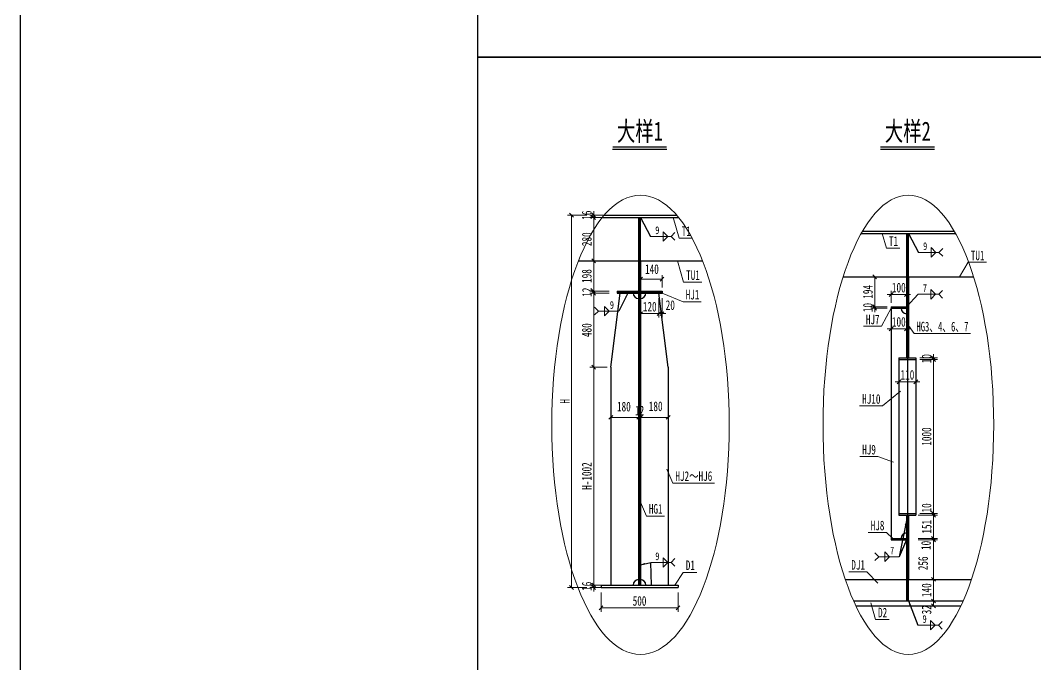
# Model space of a CAD drawing. Header units: millimetres. Extents: x 44597 to 300567, y -113054 to 73044.
# Drawn here: x 44597 to 51188, y -80454 to -76273 of the extents above; entities that cross this region are included whole.
import ezdxf
from ezdxf.enums import TextEntityAlignment as Align

# ---------------------------------------------------------------- set-up
doc = ezdxf.new("R2010")
doc.units = ezdxf.units.MM
doc.linetypes.add('DASHED', pattern=[0.75, 0.5, -0.25])
doc.layers.get('Defpoints').update_dxf_attribs({"color": 8})
for name, color, linetype, lineweight in [('Dim', 4, 'Continuous', 15), ('文字', 7, 'Continuous', 15), ('标注线及字体', 2, 'Continuous', 15), ('细实线', 4, 'Continuous', 15), ('虚线', 7, 'DASHED', 13), ('钢板粗线', 1, 'Continuous', 25)]:
    doc.layers.add(name, color=color, linetype=linetype, lineweight=lineweight)
doc.layers.add('Text', color=4, linetype='Continuous')
doc.styles.add('111', font='', dxfattribs={"width": 0.7})
doc.styles.add('BM_Dim', font='', dxfattribs={"width": 0.85})
doc.styles.add('SMEDI', font='', dxfattribs={"width": 0.75})
doc.styles.get("Standard").update_dxf_attribs({"font": ''})
doc.styles.get('111').set_extended_font_data('仿宋_GB2312')
doc.styles.get('BM_Dim').set_extended_font_data('仿宋_GB2312')
doc.styles.get('SMEDI').set_extended_font_data('仿宋_GB2312')
doc.styles.get('Standard').set_extended_font_data('仿宋_GB2312')
doc.dimstyles.new('200', dxfattribs={"dimscale": 0, "dimtxt": 2.5, "dimasz": 1, "dimexe": 1, "dimexo": 1, "dimgap": 0.6, "dimtad": 1, "dimdec": 0, "dimdsep": 46, "dimtxsty": '111', "dimblk": 'OBLIQUE', "dimcen": 0, "dimclrd": 4, "dimclre": 4, "dimclrt": 4, "dimadec": 1, "dimazin": 2, "dimtfac": 1, "dimtdec": 0, "dimtix": 1, "dimtmove": 2, "dimatfit": 3, "dimfxl": 4, "dimfxlon": 1, "dimtolj": 1, "dimlwd": -1, "dimlwe": -1, "dimarcsym": 0})
doc.dimstyles.new('MSteel_1.0_1.0', dxfattribs={"dimtxt": 3, "dimasz": 1.2, "dimexe": 1, "dimexo": 1, "dimgap": 1, "dimtad": 3, "dimtoh": 1, "dimdec": 0, "dimzin": 0, "dimdsep": 46, "dimtxsty": 'Standard', "dimblk": 'ARCHTICK', "dimcen": 0.09, "dimclrd": 3, "dimclre": 3, "dimadec": 0, "dimazin": 0, "dimtfac": 1, "dimtdec": 4, "dimtofl": 0, "dimtmove": 0, "dimatfit": 3, "dimfxl": 1, "dimtolj": 1, "dimtzin": 0, "dimarcsym": 0})

# ---------------------------------------------------------------- blocks, each defined once
blk = doc.blocks.new('_Oblique')
at = {"color": 0, "linetype": 'ByBlock', "lineweight": -2}
blk.add_line((-0.5, -0.5), (0.5, 0.5), dxfattribs=at)
blk = doc.blocks.new('*D679')
at = {"layer": 'Defpoints', "color": 0, "transparency": 16777216}
for p in [(48430.5, -78801.3), (48610.5, -78801.3), (48610.5, -78849.1)]:
    blk.add_point(p, dxfattribs=at)
at = {"layer": '细实线', "color": 4, "transparency": 16777216}
for p, q in [((48430.5, -78826.3), (48430.5, -78874.1)), ((48610.5, -78826.3), (48610.5, -78874.1)), ((48430.5, -78849.1), (48610.5, -78849.1))]:
    blk.add_line(p, q, dxfattribs=at)
at = {"layer": '细实线', "color": 4, "transparency": 16777216, "xscale": 25, "yscale": 25, "zscale": 25, "rotation": 180}
blk.add_blockref('_Oblique', (48430.5, -78849.1), dxfattribs=at)
at = {"layer": '细实线', "color": 4, "transparency": 16777216, "xscale": 25, "yscale": 25, "zscale": 25}
blk.add_blockref('_Oblique', (48610.5, -78849.1), dxfattribs=at)
at = {"layer": '细实线', "color": 4, "transparency": 16777216, "insert": (48514.8, -78779.7), "char_height": 62.5, "attachment_point": 5, "style": '111'}
blk.add_mtext('\\A1;180', dxfattribs=at)
blk = doc.blocks.new('*D680')
at = {"layer": 'Defpoints', "color": 0, "transparency": 16777216}
for p in [(48622.5, -78801.3), (48802.5, -78801.3), (48802.5, -78849.1)]:
    blk.add_point(p, dxfattribs=at)
at = {"layer": '细实线', "color": 4, "transparency": 16777216}
for p, q in [((48622.5, -78826.3), (48622.5, -78874.1)), ((48802.5, -78826.3), (48802.5, -78874.1)), ((48622.5, -78849.1), (48802.5, -78849.1))]:
    blk.add_line(p, q, dxfattribs=at)
at = {"layer": '细实线', "color": 4, "transparency": 16777216, "xscale": 25, "yscale": 25, "zscale": 25, "rotation": 180}
blk.add_blockref('_Oblique', (48622.5, -78849.1), dxfattribs=at)
at = {"layer": '细实线', "color": 4, "transparency": 16777216, "xscale": 25, "yscale": 25, "zscale": 25}
blk.add_blockref('_Oblique', (48802.5, -78849.1), dxfattribs=at)
at = {"layer": '细实线', "color": 4, "transparency": 16777216, "insert": (48721.2, -78777.7), "char_height": 62.5, "attachment_point": 5, "style": '111'}
blk.add_mtext('\\A1;180', dxfattribs=at)
blk = doc.blocks.new('*D681')
at = {"layer": 'Defpoints', "color": 0, "transparency": 16777216}
for p in [(48610.5, -78801.3), (48622.5, -78801.3), (48622.5, -78849.1)]:
    blk.add_point(p, dxfattribs=at)
at = {"layer": '细实线', "color": 4, "transparency": 16777216}
for p, q in [((48610.5, -78826.3), (48610.5, -78874.1)), ((48622.5, -78826.3), (48622.5, -78874.1)), ((48610.5, -78849.1), (48585.5, -78849.1)), ((48610.5, -78849.1), (48622.5, -78849.1)), ((48622.5, -78849.1), (48647.5, -78849.1))]:
    blk.add_line(p, q, dxfattribs=at)
at = {"layer": '细实线', "color": 4, "transparency": 16777216, "xscale": 25, "yscale": 25, "zscale": 25}
blk.add_blockref('_Oblique', (48610.5, -78849.1), dxfattribs=at)
at = {"layer": '细实线', "color": 4, "transparency": 16777216, "xscale": 25, "yscale": 25, "zscale": 25, "rotation": 180}
blk.add_blockref('_Oblique', (48622.5, -78849.1), dxfattribs=at)
at = {"layer": '细实线', "color": 4, "transparency": 16777216, "insert": (48616.5, -78805), "char_height": 62.5, "attachment_point": 5, "style": '111'}
blk.add_mtext('\\A1;12', dxfattribs=at)
blk = doc.blocks.new('*D682')
at = {"layer": 'Defpoints', "color": 0, "transparency": 16777216}
for p in [(48622.5, -77952.3), (48622.5, -78031.2), (48762.5, -78031.2)]:
    blk.add_point(p, dxfattribs=at)
at = {"layer": '细实线', "color": 4, "transparency": 16777216}
for p, q in [((48622.5, -78006.2), (48622.5, -77927.3)), ((48762.5, -77952.3), (48622.5, -77952.3)), ((48762.5, -78006.2), (48762.5, -77927.3))]:
    blk.add_line(p, q, dxfattribs=at)
at = {"layer": '细实线', "color": 4, "transparency": 16777216, "xscale": 25, "yscale": 25, "zscale": 25, "rotation": 180}
blk.add_blockref('_Oblique', (48622.5, -77952.3), dxfattribs=at)
at = {"layer": '细实线', "color": 4, "transparency": 16777216, "xscale": 25, "yscale": 25, "zscale": 25}
blk.add_blockref('_Oblique', (48762.5, -77952.3), dxfattribs=at)
at = {"layer": '细实线', "color": 4, "transparency": 16777216, "insert": (48696.8, -77887.7), "char_height": 62.5, "attachment_point": 5, "style": '111'}
blk.add_mtext('\\A1;140', dxfattribs=at)
blk = doc.blocks.new('*D683')
at = {"layer": 'Defpoints', "color": 0, "transparency": 16777216}
for p in [(48622.5, -78043.2), (48742.5, -78043.2), (48622.5, -78176.2)]:
    blk.add_point(p, dxfattribs=at)
at = {"layer": '细实线', "color": 4, "transparency": 16777216}
for p, q in [((48622.5, -78076.2), (48622.5, -78201.2)), ((48742.5, -78076.2), (48742.5, -78201.2)), ((48742.5, -78176.2), (48622.5, -78176.2))]:
    blk.add_line(p, q, dxfattribs=at)
at = {"layer": '细实线', "color": 4, "transparency": 16777216, "xscale": 25, "yscale": 25, "zscale": 25, "rotation": 180}
blk.add_blockref('_Oblique', (48622.5, -78176.2), dxfattribs=at)
at = {"layer": '细实线', "color": 4, "transparency": 16777216, "xscale": 25, "yscale": 25, "zscale": 25}
blk.add_blockref('_Oblique', (48742.5, -78176.2), dxfattribs=at)
at = {"layer": '细实线', "color": 4, "transparency": 16777216, "insert": (48682.5, -78131.5), "char_height": 62.5, "attachment_point": 5, "style": '111'}
blk.add_mtext('\\A1;120', dxfattribs=at)
blk = doc.blocks.new('*D684')
at = {"layer": 'Defpoints', "color": 0, "transparency": 16777216}
for p in [(48742.5, -78043.2), (48762.5, -78043.2), (48742.5, -78176.2)]:
    blk.add_point(p, dxfattribs=at)
at = {"layer": '细实线', "color": 4, "transparency": 16777216}
for p, q in [((48742.5, -78076.2), (48742.5, -78201.2)), ((48762.5, -78076.2), (48762.5, -78201.2)), ((48742.5, -78176.2), (48717.5, -78176.2)), ((48762.5, -78176.2), (48742.5, -78176.2)), ((48762.5, -78176.2), (48787.5, -78176.2))]:
    blk.add_line(p, q, dxfattribs=at)
at = {"layer": '细实线', "color": 4, "transparency": 16777216, "xscale": 25, "yscale": 25, "zscale": 25}
blk.add_blockref('_Oblique', (48742.5, -78176.2), dxfattribs=at)
at = {"layer": '细实线', "color": 4, "transparency": 16777216, "xscale": 25, "yscale": 25, "zscale": 25, "rotation": 180}
blk.add_blockref('_Oblique', (48762.5, -78176.2), dxfattribs=at)
at = {"layer": '细实线', "color": 4, "transparency": 16777216, "insert": (48816, -78121.3), "char_height": 62.5, "attachment_point": 5, "style": '111'}
blk.add_mtext('\\A1;20', dxfattribs=at)
blk = doc.blocks.new('*D685')
at = {"layer": 'Defpoints', "color": 0, "transparency": 16777216}
for p in [(48470.5, -78043.2), (48318.7, -78523.2), (48430.5, -78523.2)]:
    blk.add_point(p, dxfattribs=at)
at = {"layer": '细实线', "color": 4, "transparency": 16777216}
for p, q in [((48418.7, -78043.2), (48293.7, -78043.2)), ((48318.7, -78043.2), (48318.7, -78523.2)), ((48405.5, -78523.2), (48293.7, -78523.2))]:
    blk.add_line(p, q, dxfattribs=at)
at = {"layer": '细实线', "color": 4, "transparency": 16777216, "xscale": 25, "yscale": 25, "zscale": 25}
for p, rotation in [((48318.7, -78043.2), 90), ((48318.7, -78523.2), 270)]:
    blk.add_blockref('_Oblique', p, dxfattribs=dict(at, rotation=rotation))
at = {"layer": '细实线', "color": 4, "transparency": 16777216, "insert": (48274, -78283.2), "char_height": 62.5, "attachment_point": 5, "rotation": 90, "style": '111'}
blk.add_mtext('\\A1;480', dxfattribs=at)
blk = doc.blocks.new('*D686')
at = {"layer": 'Defpoints', "color": 0, "transparency": 16777216}
for p in [(48430.5, -78523.2), (48318.7, -79937.2), (48430.5, -79937.2)]:
    blk.add_point(p, dxfattribs=at)
at = {"layer": '细实线', "color": 4, "transparency": 16777216}
for p, q in [((48405.5, -78523.2), (48293.7, -78523.2)), ((48318.7, -78523.2), (48318.7, -79937.2)), ((48405.5, -79937.2), (48293.7, -79937.2))]:
    blk.add_line(p, q, dxfattribs=at)
at = {"layer": '细实线', "color": 4, "transparency": 16777216, "xscale": 25, "yscale": 25, "zscale": 25}
for p, rotation in [((48318.7, -78523.2), 90), ((48318.7, -79937.2), 270)]:
    blk.add_blockref('_Oblique', p, dxfattribs=dict(at, rotation=rotation))
at = {"layer": '细实线', "color": 4, "transparency": 16777216, "insert": (48274, -79230.2), "char_height": 62.5, "attachment_point": 5, "rotation": 90, "style": '111'}
blk.add_mtext('\\A1;H-1002', dxfattribs=at)
blk = doc.blocks.new('*D687')
at = {"layer": 'Defpoints', "color": 0, "transparency": 16777216}
for p in [(48397.7, -79937.2), (48318.7, -79953.2), (48397.7, -79953.2)]:
    blk.add_point(p, dxfattribs=at)
at = {"layer": '细实线', "color": 4, "transparency": 16777216}
for p, q in [((48372.7, -79937.2), (48293.7, -79937.2)), ((48318.7, -79937.2), (48318.7, -79912.2)), ((48318.7, -79937.2), (48318.7, -79953.2)), ((48372.7, -79953.2), (48293.7, -79953.2)), ((48318.7, -79953.2), (48318.7, -79978.2))]:
    blk.add_line(p, q, dxfattribs=at)
at = {"layer": '细实线', "color": 4, "transparency": 16777216, "xscale": 25, "yscale": 25, "zscale": 25}
for p, rotation in [((48318.7, -79937.2), 270), ((48318.7, -79953.2), 90)]:
    blk.add_blockref('_Oblique', p, dxfattribs=dict(at, rotation=rotation))
at = {"layer": '细实线', "color": 4, "transparency": 16777216, "insert": (48274, -79945.2), "char_height": 62.5, "attachment_point": 5, "rotation": 90, "style": '111'}
blk.add_mtext('\\A1;16', dxfattribs=at)
blk = doc.blocks.new('*D688')
at = {"layer": 'Defpoints', "color": 0, "transparency": 16777216}
for p in [(48432.9, -77537.2), (48174.7, -79953.2), (48397.8, -79953.2)]:
    blk.add_point(p, dxfattribs=at)
at = {"layer": '细实线', "color": 4, "transparency": 16777216}
for p, q in [((48274.7, -77537.2), (48149.7, -77537.2)), ((48174.7, -77537.2), (48174.7, -79953.2)), ((48274.7, -79953.2), (48149.7, -79953.2))]:
    blk.add_line(p, q, dxfattribs=at)
at = {"layer": '细实线', "color": 4, "transparency": 16777216, "xscale": 25, "yscale": 25, "zscale": 25}
for p, rotation in [((48174.7, -77537.2), 90), ((48174.7, -79953.2), 270)]:
    blk.add_blockref('_Oblique', p, dxfattribs=dict(at, rotation=rotation))
at = {"layer": '细实线', "color": 4, "transparency": 16777216, "insert": (48131.5, -78745.2), "char_height": 62.5, "attachment_point": 5, "rotation": 90, "style": '111'}
blk.add_mtext('\\A1;H', dxfattribs=at)
blk = doc.blocks.new('*D689')
at = {"layer": 'Defpoints', "color": 0, "transparency": 16777216}
for p in [(48366.5, -79953.2), (48866.5, -79953.2), (48866.5, -80085.4)]:
    blk.add_point(p, dxfattribs=at)
at = {"layer": '细实线', "color": 4, "transparency": 16777216}
for p, q in [((48366.5, -79985.4), (48366.5, -80110.4)), ((48866.5, -79985.4), (48866.5, -80110.4)), ((48366.5, -80085.4), (48866.5, -80085.4))]:
    blk.add_line(p, q, dxfattribs=at)
at = {"layer": '细实线', "color": 4, "transparency": 16777216, "xscale": 25, "yscale": 25, "zscale": 25, "rotation": 180}
blk.add_blockref('_Oblique', (48366.5, -80085.4), dxfattribs=at)
at = {"layer": '细实线', "color": 4, "transparency": 16777216, "xscale": 25, "yscale": 25, "zscale": 25}
blk.add_blockref('_Oblique', (48866.5, -80085.4), dxfattribs=at)
at = {"layer": '细实线', "color": 4, "transparency": 16777216, "insert": (48616.5, -80040.6), "char_height": 62.5, "attachment_point": 5, "style": '111'}
blk.add_mtext('\\A1;500', dxfattribs=at)
blk = doc.blocks.new('_ArchTick')
at = {"color": 0, "linetype": 'ByBlock', "const_width": 0.15}
blk.add_lwpolyline([(-0.5, -0.5), (0.5, 0.5)], dxfattribs=at)
blk = doc.blocks.new('角焊缝2')
at = {"layer": 'Dim'}
blk.add_line((-3138.01, 370.22), (-3132.7, 370.22), dxfattribs=at)
blk.add_lwpolyline([(-3134.75, 371.45), (-3134.75, 368.99), (-3133.52, 370.22)], close=True, dxfattribs=at)
blk.add_lwpolyline([(-3131.7, 369.22), (-3132.7, 370.22), (-3131.7, 371.22)], dxfattribs=at)
blk = doc.blocks.new('角焊缝1')
at = {"layer": 'Dim'}
blk.add_line((-3101.17, 370.22), (-3106.48, 370.22), dxfattribs=at)
blk.add_lwpolyline([(-3107.48, 369.22), (-3106.48, 370.22), (-3107.48, 371.22)], dxfattribs=at)
blk.add_lwpolyline([(-3104.91, 371.45), (-3104.91, 368.99), (-3103.68, 370.22)], close=True, dxfattribs=at)
blk = doc.blocks.new('*D729')
at = {"layer": 'Defpoints', "color": 0, "transparency": 16777216}
for p in [(50349.5, -78052.2), (50249.5, -78131.6), (50349.5, -78131.6)]:
    blk.add_point(p, dxfattribs=at)
at = {"layer": '细实线', "color": 4, "transparency": 16777216}
for p, q in [((50249.5, -78106.6), (50249.5, -78027.2)), ((50349.5, -78106.6), (50349.5, -78027.2)), ((50249.5, -78052.2), (50224.5, -78052.2)), ((50249.5, -78052.2), (50349.5, -78052.2)), ((50349.5, -78052.2), (50374.5, -78052.2))]:
    blk.add_line(p, q, dxfattribs=at)
at = {"layer": '细实线', "color": 4, "transparency": 16777216, "xscale": 25, "yscale": 25, "zscale": 25}
blk.add_blockref('_Oblique', (50249.5, -78052.2), dxfattribs=at)
at = {"layer": '细实线', "color": 4, "transparency": 16777216, "xscale": 25, "yscale": 25, "zscale": 25, "rotation": 180}
blk.add_blockref('_Oblique', (50349.5, -78052.2), dxfattribs=at)
at = {"layer": '细实线', "color": 4, "transparency": 16777216, "insert": (50299.5, -78007.5), "char_height": 62.5, "attachment_point": 5, "style": '111'}
blk.add_mtext('\\A1;100', dxfattribs=at)
blk = doc.blocks.new('*D730')
at = {"layer": 'Defpoints', "color": 0, "transparency": 16777216}
for p in [(50249.5, -78141.6), (50349.5, -78141.6), (50349.5, -78274.7)]:
    blk.add_point(p, dxfattribs=at)
at = {"layer": '细实线', "color": 4, "transparency": 16777216}
for p, q in [((50249.5, -78174.7), (50249.5, -78299.7)), ((50349.5, -78174.7), (50349.5, -78299.7)), ((50249.5, -78274.7), (50224.5, -78274.7)), ((50249.5, -78274.7), (50349.5, -78274.7)), ((50349.5, -78274.7), (50374.5, -78274.7))]:
    blk.add_line(p, q, dxfattribs=at)
at = {"layer": '细实线', "color": 4, "transparency": 16777216, "xscale": 25, "yscale": 25, "zscale": 25}
blk.add_blockref('_Oblique', (50249.5, -78274.7), dxfattribs=at)
at = {"layer": '细实线', "color": 4, "transparency": 16777216, "xscale": 25, "yscale": 25, "zscale": 25, "rotation": 180}
blk.add_blockref('_Oblique', (50349.5, -78274.7), dxfattribs=at)
at = {"layer": '细实线', "color": 4, "transparency": 16777216, "insert": (50299.5, -78229.9), "char_height": 62.5, "attachment_point": 5, "style": '111'}
blk.add_mtext('\\A1;100', dxfattribs=at)
blk = doc.blocks.new('*D731')
at = {"layer": 'Defpoints', "color": 0, "transparency": 16777216}
for p in [(50332.2, -79634.6), (50332.2, -79644.6), (50524.7, -79644.6)]:
    blk.add_point(p, dxfattribs=at)
at = {"layer": '细实线', "color": 4, "transparency": 16777216}
for p, q in [((50524.7, -79634.6), (50524.7, -79609.6)), ((50424.7, -79634.6), (50549.7, -79634.6)), ((50424.7, -79644.6), (50549.7, -79644.6)), ((50524.7, -79634.6), (50524.7, -79644.6)), ((50524.7, -79644.6), (50524.7, -79669.6))]:
    blk.add_line(p, q, dxfattribs=at)
at = {"layer": '细实线', "color": 4, "transparency": 16777216, "xscale": 25, "yscale": 25, "zscale": 25}
for p, rotation in [((50524.7, -79634.6), 270), ((50524.7, -79644.6), 90)]:
    blk.add_blockref('_Oblique', p, dxfattribs=dict(at, rotation=rotation))
at = {"layer": '细实线', "color": 4, "transparency": 16777216, "insert": (50476.5, -79680.2), "char_height": 62.5, "attachment_point": 5, "rotation": 90, "style": '111'}
blk.add_mtext('\\A1;10', dxfattribs=at)
blk = doc.blocks.new('*D732')
at = {"layer": 'Defpoints', "color": 0, "transparency": 16777216}
for p in [(50332.2, -79644.6), (50367, -79900.6), (50524.7, -79900.6)]:
    blk.add_point(p, dxfattribs=at)
at = {"layer": '细实线', "color": 4, "transparency": 16777216}
for p, q in [((50424.7, -79644.6), (50549.7, -79644.6)), ((50524.7, -79644.6), (50524.7, -79900.6)), ((50424.7, -79900.6), (50549.7, -79900.6))]:
    blk.add_line(p, q, dxfattribs=at)
at = {"layer": '细实线', "color": 4, "transparency": 16777216, "xscale": 25, "yscale": 25, "zscale": 25}
for p, rotation in [((50524.7, -79644.6), 90), ((50524.7, -79900.6), 270)]:
    blk.add_blockref('_Oblique', p, dxfattribs=dict(at, rotation=rotation))
at = {"layer": '细实线', "color": 4, "transparency": 16777216, "insert": (50457.1, -79796.5), "char_height": 62.5, "attachment_point": 5, "rotation": 90, "style": '111'}
blk.add_mtext('\\A1;256', dxfattribs=at)
blk = doc.blocks.new('*D733')
at = {"layer": 'Defpoints', "color": 0, "transparency": 16777216}
for p in [(50367, -79900.6), (50367, -80040.6), (50524.7, -80040.6)]:
    blk.add_point(p, dxfattribs=at)
at = {"layer": '细实线', "color": 4, "transparency": 16777216}
for p, q in [((50424.7, -79900.6), (50549.7, -79900.6)), ((50524.7, -79900.6), (50524.7, -80040.6)), ((50424.7, -80040.6), (50549.7, -80040.6))]:
    blk.add_line(p, q, dxfattribs=at)
at = {"layer": '细实线', "color": 4, "transparency": 16777216, "xscale": 25, "yscale": 25, "zscale": 25}
for p, rotation in [((50524.7, -79900.6), 90), ((50524.7, -80040.6), 270)]:
    blk.add_blockref('_Oblique', p, dxfattribs=dict(at, rotation=rotation))
at = {"layer": '细实线', "color": 4, "transparency": 16777216, "insert": (50480, -79970.6), "char_height": 62.5, "attachment_point": 5, "rotation": 90, "style": '111'}
blk.add_mtext('\\A1;140', dxfattribs=at)
blk = doc.blocks.new('*D734')
at = {"layer": 'Defpoints', "color": 0, "transparency": 16777216}
for p in [(50367, -80040.6), (50367, -80072.6), (50524.7, -80072.6)]:
    blk.add_point(p, dxfattribs=at)
at = {"layer": '细实线', "color": 4, "transparency": 16777216}
for p, q in [((50424.7, -80040.6), (50549.7, -80040.6)), ((50424.7, -80072.6), (50549.7, -80072.6)), ((50524.7, -80040.6), (50524.7, -80072.6))]:
    blk.add_line(p, q, dxfattribs=at)
at = {"layer": '细实线', "color": 4, "transparency": 16777216, "xscale": 25, "yscale": 25, "zscale": 25}
for p, rotation in [((50524.7, -80040.6), 90), ((50524.7, -80072.6), 270)]:
    blk.add_blockref('_Oblique', p, dxfattribs=dict(at, rotation=rotation))
at = {"layer": '细实线', "color": 4, "transparency": 16777216, "insert": (50479.9, -80097.7), "char_height": 62.5, "attachment_point": 5, "rotation": 90, "style": '111'}
blk.add_mtext('\\A1;32', dxfattribs=at)
blk = doc.blocks.new('*D735')
at = {"layer": 'Defpoints', "color": 0, "transparency": 16777216}
for p in [(50143.2, -78141.6), (50249.5, -78131.6), (50249.5, -78141.6)]:
    blk.add_point(p, dxfattribs=at)
at = {"layer": '细实线', "color": 4, "transparency": 16777216}
for p, q in [((50224.5, -78131.6), (50118.2, -78131.6)), ((50224.5, -78141.6), (50118.2, -78141.6)), ((50143.2, -78131.6), (50143.2, -78106.6)), ((50143.2, -78131.6), (50143.2, -78141.6)), ((50143.2, -78141.6), (50143.2, -78166.6))]:
    blk.add_line(p, q, dxfattribs=at)
at = {"layer": '细实线', "color": 4, "transparency": 16777216, "xscale": 25, "yscale": 25, "zscale": 25}
for p, rotation in [((50143.2, -78131.6), 270), ((50143.2, -78141.6), 90)]:
    blk.add_blockref('_Oblique', p, dxfattribs=dict(at, rotation=rotation))
at = {"layer": '细实线', "color": 4, "transparency": 16777216, "insert": (50098.5, -78136.6), "char_height": 62.5, "attachment_point": 5, "rotation": 90, "style": '111'}
blk.add_mtext('\\A1;10', dxfattribs=at)
blk = doc.blocks.new('*D736')
at = {"layer": 'Defpoints', "color": 0, "transparency": 16777216}
for p in [(50143.2, -77937.6), (50209.5, -77937.6), (50249.5, -78131.6)]:
    blk.add_point(p, dxfattribs=at)
at = {"layer": '细实线', "color": 4, "transparency": 16777216}
for p, q in [((50184.5, -77937.6), (50118.2, -77937.6)), ((50143.2, -78131.6), (50143.2, -77937.6)), ((50224.5, -78131.6), (50118.2, -78131.6))]:
    blk.add_line(p, q, dxfattribs=at)
at = {"layer": '细实线', "color": 4, "transparency": 16777216, "xscale": 25, "yscale": 25, "zscale": 25}
for p, rotation in [((50143.2, -77937.6), 90), ((50143.2, -78131.6), 270)]:
    blk.add_blockref('_Oblique', p, dxfattribs=dict(at, rotation=rotation))
at = {"layer": '细实线', "color": 4, "transparency": 16777216, "insert": (50098.5, -78034.6), "char_height": 62.5, "attachment_point": 5, "rotation": 90, "style": '111'}
blk.add_mtext('\\A1;194', dxfattribs=at)
blk = doc.blocks.new('*D760')
at = {"layer": 'Defpoints', "color": 0, "transparency": 16777216}
for p in [(48318.7, -77553.2), (48415.4, -77537.2), (48415.4, -77553.2)]:
    blk.add_point(p, dxfattribs=at)
at = {"layer": '细实线', "color": 4, "transparency": 16777216}
for p, q in [((48390.4, -77537.2), (48293.7, -77537.2)), ((48390.4, -77553.2), (48293.7, -77553.2)), ((48318.7, -77537.2), (48318.7, -77512.2)), ((48318.7, -77537.2), (48318.7, -77553.2)), ((48318.7, -77553.2), (48318.7, -77578.2))]:
    blk.add_line(p, q, dxfattribs=at)
at = {"layer": '细实线', "color": 4, "transparency": 16777216, "xscale": 25, "yscale": 25, "zscale": 25}
for p, rotation in [((48318.7, -77537.2), 270), ((48318.7, -77553.2), 90)]:
    blk.add_blockref('_Oblique', p, dxfattribs=dict(at, rotation=rotation))
at = {"layer": '细实线', "color": 4, "transparency": 16777216, "insert": (48274, -77537.2), "char_height": 62.5, "attachment_point": 5, "rotation": 90, "style": '111'}
blk.add_mtext('\\A1;16', dxfattribs=at)
blk = doc.blocks.new('*D761')
at = {"layer": 'Defpoints', "color": 0, "transparency": 16777216}
for p in [(48415.4, -77553.2), (48318.7, -77833.2), (48415.4, -77833.2)]:
    blk.add_point(p, dxfattribs=at)
at = {"layer": '细实线', "color": 4, "transparency": 16777216}
for p, q in [((48390.4, -77553.2), (48293.7, -77553.2)), ((48318.7, -77553.2), (48318.7, -77833.2)), ((48390.4, -77833.2), (48293.7, -77833.2))]:
    blk.add_line(p, q, dxfattribs=at)
at = {"layer": '细实线', "color": 4, "transparency": 16777216, "xscale": 25, "yscale": 25, "zscale": 25}
for p, rotation in [((48318.7, -77553.2), 90), ((48318.7, -77833.2), 270)]:
    blk.add_blockref('_Oblique', p, dxfattribs=dict(at, rotation=rotation))
at = {"layer": '细实线', "color": 4, "transparency": 16777216, "insert": (48274, -77693.2), "char_height": 62.5, "attachment_point": 5, "rotation": 90, "style": '111'}
blk.add_mtext('\\A1;280', dxfattribs=at)
blk = doc.blocks.new('*D762')
at = {"layer": 'Defpoints', "color": 0, "transparency": 16777216}
for p in [(48318.7, -77833.2), (48466.3, -77833.2), (48470.5, -78031.2)]:
    blk.add_point(p, dxfattribs=at)
at = {"layer": '细实线', "color": 4, "transparency": 16777216}
for p, q in [((48418.7, -77833.2), (48293.7, -77833.2)), ((48318.7, -78031.2), (48318.7, -77833.2)), ((48418.7, -78031.2), (48293.7, -78031.2))]:
    blk.add_line(p, q, dxfattribs=at)
at = {"layer": '细实线', "color": 4, "transparency": 16777216, "xscale": 25, "yscale": 25, "zscale": 25}
for p, rotation in [((48318.7, -77833.2), 90), ((48318.7, -78031.2), 270)]:
    blk.add_blockref('_Oblique', p, dxfattribs=dict(at, rotation=rotation))
at = {"layer": '细实线', "color": 4, "transparency": 16777216, "insert": (48274, -77932.2), "char_height": 62.5, "attachment_point": 5, "rotation": 90, "style": '111'}
blk.add_mtext('\\A1;198', dxfattribs=at)
blk = doc.blocks.new('*D763')
at = {"layer": 'Defpoints', "color": 0, "transparency": 16777216}
for p in [(48470.5, -78031.2), (48318.7, -78043.2), (48470.5, -78043.2)]:
    blk.add_point(p, dxfattribs=at)
at = {"layer": '细实线', "color": 4, "transparency": 16777216}
for p, q in [((48418.7, -78031.2), (48293.7, -78031.2)), ((48318.7, -78031.2), (48318.7, -78006.2)), ((48318.7, -78031.2), (48318.7, -78043.2)), ((48418.7, -78043.2), (48293.7, -78043.2)), ((48318.7, -78043.2), (48318.7, -78068.2))]:
    blk.add_line(p, q, dxfattribs=at)
at = {"layer": '细实线', "color": 4, "transparency": 16777216, "xscale": 25, "yscale": 25, "zscale": 25}
for p, rotation in [((48318.7, -78031.2), 270), ((48318.7, -78043.2), 90)]:
    blk.add_blockref('_Oblique', p, dxfattribs=dict(at, rotation=rotation))
at = {"layer": '细实线', "color": 4, "transparency": 16777216, "insert": (48274.7, -78037.2), "char_height": 62.5, "attachment_point": 5, "rotation": 90, "style": '111'}
blk.add_mtext('\\A1;12', dxfattribs=at)
blk = doc.blocks.new('*D901')
at = {"layer": 'Defpoints', "color": 0, "transparency": 16777216}
for p in [(50300.5, -78570.7), (50410.5, -78570.7), (50410.5, -78618.3)]:
    blk.add_point(p, dxfattribs=at)
at = {"layer": '细实线', "color": 4, "transparency": 16777216}
for p, q in [((50300.5, -78618.3), (50275.5, -78618.3)), ((50300.5, -78595.7), (50300.5, -78643.3)), ((50300.5, -78618.3), (50410.5, -78618.3)), ((50410.5, -78595.7), (50410.5, -78643.3)), ((50410.5, -78618.3), (50435.5, -78618.3))]:
    blk.add_line(p, q, dxfattribs=at)
at = {"layer": '细实线', "color": 4, "transparency": 16777216, "xscale": 25, "yscale": 25, "zscale": 25}
blk.add_blockref('_Oblique', (50300.5, -78618.3), dxfattribs=at)
at = {"layer": '细实线', "color": 4, "transparency": 16777216, "xscale": 25, "yscale": 25, "zscale": 25, "rotation": 180}
blk.add_blockref('_Oblique', (50410.5, -78618.3), dxfattribs=at)
at = {"layer": '细实线', "color": 4, "transparency": 16777216, "insert": (50355.5, -78573.6), "char_height": 62.5, "attachment_point": 5, "style": '111'}
blk.add_mtext('\\A1;110', dxfattribs=at)
blk = doc.blocks.new('*D902')
at = {"layer": 'Defpoints', "color": 0, "transparency": 16777216}
for p in [(50349.5, -79483.6), (50524.7, -79483.6), (50349.5, -79634.6)]:
    blk.add_point(p, dxfattribs=at)
at = {"layer": '细实线', "color": 4, "transparency": 16777216}
for p, q in [((50424.7, -79483.6), (50549.7, -79483.6)), ((50524.7, -79634.6), (50524.7, -79483.6)), ((50424.7, -79634.6), (50549.7, -79634.6))]:
    blk.add_line(p, q, dxfattribs=at)
at = {"layer": '细实线', "color": 4, "transparency": 16777216, "xscale": 25, "yscale": 25, "zscale": 25}
for p, rotation in [((50524.7, -79483.6), 90), ((50524.7, -79634.6), 270)]:
    blk.add_blockref('_Oblique', p, dxfattribs=dict(at, rotation=rotation))
at = {"layer": '细实线', "color": 4, "transparency": 16777216, "insert": (50480.7, -79559.1), "char_height": 62.5, "attachment_point": 5, "rotation": 90, "style": '111'}
blk.add_mtext('\\A1;151', dxfattribs=at)
blk = doc.blocks.new('*D903')
at = {"layer": 'Defpoints', "color": 0, "transparency": 16777216}
for p in [(50410.5, -79473.6), (50410.5, -79483.6), (50524.7, -79483.6)]:
    blk.add_point(p, dxfattribs=at)
at = {"layer": '细实线', "color": 4, "transparency": 16777216}
for p, q in [((50435.5, -79473.6), (50549.7, -79473.6)), ((50435.5, -79483.6), (50549.7, -79483.6)), ((50524.7, -79473.6), (50524.7, -79448.6)), ((50524.7, -79473.6), (50524.7, -79483.6)), ((50524.7, -79483.6), (50524.7, -79508.6))]:
    blk.add_line(p, q, dxfattribs=at)
at = {"layer": '细实线', "color": 4, "transparency": 16777216, "xscale": 25, "yscale": 25, "zscale": 25}
for p, rotation in [((50524.7, -79473.6), 270), ((50524.7, -79483.6), 90)]:
    blk.add_blockref('_Oblique', p, dxfattribs=dict(at, rotation=rotation))
at = {"layer": '细实线', "color": 4, "transparency": 16777216, "insert": (50480, -79436.7), "char_height": 62.5, "attachment_point": 5, "rotation": 90, "style": '111'}
blk.add_mtext('\\A1;10', dxfattribs=at)
blk = doc.blocks.new('*D904')
at = {"layer": 'Defpoints', "color": 0, "transparency": 16777216}
for p in [(50410.5, -78473.6), (50524.7, -78473.6), (50410.5, -79473.6)]:
    blk.add_point(p, dxfattribs=at)
at = {"layer": '细实线', "color": 4, "transparency": 16777216}
for p, q in [((50435.5, -78473.6), (50549.7, -78473.6)), ((50524.7, -79473.6), (50524.7, -78473.6)), ((50435.5, -79473.6), (50549.7, -79473.6))]:
    blk.add_line(p, q, dxfattribs=at)
at = {"layer": '细实线', "color": 4, "transparency": 16777216, "xscale": 25, "yscale": 25, "zscale": 25}
for p, rotation in [((50524.7, -78473.6), 90), ((50524.7, -79473.6), 270)]:
    blk.add_blockref('_Oblique', p, dxfattribs=dict(at, rotation=rotation))
at = {"layer": '细实线', "color": 4, "transparency": 16777216, "insert": (50480, -78973.6), "char_height": 62.5, "attachment_point": 5, "rotation": 90, "style": '111'}
blk.add_mtext('\\A1;1000', dxfattribs=at)
blk = doc.blocks.new('*D905')
at = {"layer": 'Defpoints', "color": 0, "transparency": 16777216}
for p in [(50410.5, -78463.6), (50410.5, -78473.6), (50524.7, -78463.6)]:
    blk.add_point(p, dxfattribs=at)
at = {"layer": '细实线', "color": 4, "transparency": 16777216}
for p, q in [((50435.5, -78463.6), (50549.7, -78463.6)), ((50435.5, -78473.6), (50549.7, -78473.6)), ((50524.7, -78463.6), (50524.7, -78438.6)), ((50524.7, -78473.6), (50524.7, -78463.6)), ((50524.7, -78473.6), (50524.7, -78498.6))]:
    blk.add_line(p, q, dxfattribs=at)
at = {"layer": '细实线', "color": 4, "transparency": 16777216, "xscale": 25, "yscale": 25, "zscale": 25}
for p, rotation in [((50524.7, -78463.6), 270), ((50524.7, -78473.6), 90)]:
    blk.add_blockref('_Oblique', p, dxfattribs=dict(at, rotation=rotation))
at = {"layer": '细实线', "color": 4, "transparency": 16777216, "insert": (50480, -78468.6), "char_height": 62.5, "attachment_point": 5, "rotation": 90, "style": '111'}
blk.add_mtext('\\A1;10', dxfattribs=at)

msp = doc.modelspace()

# ---------------------------------------------------------------- linework, layer by layer
at = {"color": 4}
for p, q in [((48441.2, -77109.8), (48792.7, -77109.8)), ((50179.9, -77109.8), (50531.4, -77109.8))]:
    msp.add_line(p, q, dxfattribs=at)
at = {"color": 6, "const_width": 9}
for points in [[(48441.2, -77094.8), (48792.7, -77094.8)], [(50179.9, -77094.8), (50531.4, -77094.8)]]:
    msp.add_lwpolyline(points, dxfattribs=at)
at = {"layer": 'Defpoints'}
for p, q in [((48616.5, -77553.2), (48616.5, -79937.2)), ((50355.5, -77656.6), (50355.5, -80040.6)), ((48470.5, -78037.2), (48610.5, -78037.2)), ((48622.5, -78037.2), (48762.5, -78037.2)), ((50249.5, -78136.6), (50349.5, -78136.6)), ((50249.5, -79639.6), (50349.5, -79639.6))]:
    msp.add_line(p, q, dxfattribs=at)
for points in [[(47566.6, -61894.1), (44596.8, -61894.1), (44596.8, -87474.1), (47566.6, -87474.1)], [(47566.6, -61894.1), (69566.6, -61894.1), (69566.6, -76511.3), (47566.6, -76511.3)], [(47566.6, -76511.3), (57191.6, -76511.3), (57191.6, -82906.3), (47566.6, -82906.3)]]:
    msp.add_lwpolyline(points, close=True, dxfattribs=at)
at = {"layer": '细实线'}
for p, q in [((48873.7, -77687), (48834.9, -77553.2)), ((48873.7, -77687), (48961, -77687)), ((50219.1, -77750.6), (50191.9, -77656.6)), ((50219.1, -77750.6), (50306.4, -77750.6)), ((48902.5, -77972.5), (48862.1, -77833.2)), ((50750.2, -77843.2), (50693, -77936.6)), ((50750.2, -77843.2), (50867.8, -77843.2)), ((48902.5, -77972.5), (49020.1, -77972.5)), ((48899.8, -78099.4), (48762.5, -78043.2)), ((48899.8, -78099.4), (49016.9, -78099.4)), ((50188.1, -78258.3), (50251.8, -78136.6)), ((50069.4, -78258.3), (50188.1, -78258.3)), ((50398.5, -78305.1), (50361.5, -78252.8)), ((50398.5, -78305.1), (50764.3, -78305.1)), ((50193.9, -78774.7), (50309.9, -78678.4)), ((50045.1, -78774.7), (50193.9, -78774.7)), ((50164.2, -79103.4), (50045.5, -79103.4)), ((50164.2, -79103.4), (50265.2, -79140.2)), ((48832.4, -79276.9), (48794.4, -79186)), ((48832.4, -79276.9), (49102.3, -79276.9)), ((48660.6, -79490.5), (48622.5, -79399.6)), ((48660.6, -79490.5), (48777.7, -79490.5)), ((50100.7, -79595.4), (50219.5, -79595.4)), ((50219.5, -79595.4), (50260.9, -79634.6)), ((48900.3, -79855.6), (48845.4, -79937.2)), ((48900.3, -79855.6), (48987.6, -79855.6)), ((49974.7, -79851), (50092.2, -79851)), ((50092.2, -79851), (50162.6, -79925.6)), ((50148.4, -80160.7), (50116.8, -80051.8)), ((50148.4, -80160.7), (50237.4, -80160.7))]:
    msp.add_line(p, q, dxfattribs=at)
for centre, ratio in [((48622.5, -78897.6), 0.386789), ((50361.5, -78897.6), 0.371972)]:
    msp.add_ellipse(centre, major_axis=(0, -1489.7), ratio=ratio, dxfattribs=at)
at = {"layer": '虚线', "ltscale": 2}
for p, q in [((48610.5, -77833.2), (48610.5, -77553.2)), ((48622.5, -77833.2), (48622.5, -77553.2)), ((50349.5, -77936.6), (50349.5, -77656.6)), ((50361.5, -77936.6), (50361.5, -77656.6)), ((50349.5, -79900.6), (50349.5, -80040.6)), ((50349.5, -79900.6), (50349.5, -80040.6)), ((50361.5, -79900.6), (50361.5, -80040.6)), ((50361.5, -79900.6), (50361.5, -80040.6))]:
    msp.add_line(p, q, dxfattribs=at)
at = {"layer": '钢板粗线'}
for p, q in [((48374.3, -77553.2), (48870.8, -77553.2)), ((48387.7, -77537.2), (48857.4, -77537.2)), ((50064.1, -77640.6), (50658.9, -77640.6)), ((50054.9, -77656.6), (50668.1, -77656.6)), ((48219.4, -77833.2), (49025.7, -77833.2)), ((48610.5, -77833.2), (48610.5, -79937.2)), ((48622.5, -77833.2), (48622.5, -79937.2)), ((49938.1, -77936.6), (50784.9, -77936.6)), ((50349.5, -77936.6), (50349.5, -78463.6)), ((50361.5, -77936.6), (50361.5, -78463.6)), ((48470.5, -78031.2), (48610.5, -78031.2)), ((48470.5, -78031.2), (48470.5, -78043.2)), ((48622.5, -78031.2), (48762.5, -78031.2)), ((48762.5, -78031.2), (48762.5, -78043.2)), ((48430.5, -78523.2), (48490.5, -78043.2)), ((48470.5, -78043.2), (48610.5, -78043.2)), ((48622.5, -78043.2), (48762.5, -78043.2)), ((48802.5, -78523.2), (48742.5, -78043.2)), ((50249.5, -78131.6), (50349.5, -78131.6)), ((50249.5, -78131.6), (50249.5, -78141.6)), ((50249.5, -78141.6), (50349.5, -78141.6)), ((50249.5, -78141.6), (50249.5, -79634.6)), ((50300.5, -78463.6), (50410.5, -78463.6)), ((50300.5, -78463.6), (50300.5, -79483.6)), ((50300.5, -78473.6), (50410.5, -78473.6)), ((50410.5, -78463.6), (50410.5, -79483.6)), ((48430.5, -78523.2), (48430.5, -79937.2)), ((48802.5, -78523.2), (48802.5, -79937.2)), ((50300.5, -79473.6), (50410.5, -79473.6)), ((50300.5, -79483.6), (50410.5, -79483.6)), ((50349.5, -79483.6), (50349.5, -79900.6)), ((50361.5, -79483.6), (50361.5, -79900.6)), ((50249.5, -79634.6), (50349.5, -79634.6)), ((50249.5, -79634.6), (50249.5, -79644.6)), ((50249.5, -79644.6), (50349.5, -79644.6)), ((48366.5, -79937.2), (48866.5, -79937.2)), ((48366.5, -79937.2), (48366.5, -79953.2)), ((48866.5, -79937.2), (48866.5, -79953.2)), ((49951.8, -79900.6), (50771.2, -79900.6)), ((48366.5, -79953.2), (48866.5, -79953.2)), ((50006.1, -80040.6), (50716.9, -80040.6)), ((50020.9, -80072.6), (50702.1, -80072.6))]:
    msp.add_line(p, q, dxfattribs=at)
for centre, start, end in [((48610.5, -78043.2), 180, 270), ((48622.5, -78043.2), 270, 0), ((50349.5, -78141.6), 180, 270), ((50349.5, -79634.6), 90, 180), ((48610.5, -79937.2), 90, 180), ((48622.5, -79937.2), 0, 90)]:
    msp.add_arc(centre, 35, start, end, dxfattribs=at)

# ---------------------------------------------------------------- block references
at = {"layer": '细实线', "color": 8, "xscale": 25.00000000000001, "yscale": 25.00000000000001, "zscale": 25.00000000000001}
for name, p in [('角焊缝2', (127138.7, -86930.8)), ('角焊缝2', (128877.6, -87034.3)), ('角焊缝2', (128875.9, -87306)), ('角焊缝1', (126011.6, -87415.5)), ('角焊缝1', (127830.7, -89008.8)), ('角焊缝2', (127139, -89046.3)), ('角焊缝2', (128873.9, -89453.4))]:
    msp.add_blockref(name, p, dxfattribs=at)

# ---------------------------------------------------------------- texts
at = {"layer": 'Text', "style": 'SMEDI', "width": 0.75}
for s, p in [('9', (48718.3, -77635)), ('9', (50457.3, -77738.5)), ('7', (50455.5, -78010.2)), ('9', (48423.8, -78119.7)), ('9', (48718.6, -79750.5)), ('7', (50242.9, -79713)), ('9', (50453.6, -80157.5))]:
    msp.add_text(s, height=50, dxfattribs=at).set_placement(p, align=Align.MIDDLE_LEFT)
at = {"layer": '文字', "style": 'BM_Dim'}
for s, width, p in [('T1', 0.7, (48919.6, -77690.5)), ('T1', 0.7, (50265, -77755.9)), ('TU1', 0.7, (50811.3, -77848.5)), ('TU1', 0.7, (48963.5, -77976)), ('HJ1', 0.7, (48960.4, -78102.9)), ('HJ7', 0.7, (50129.9, -78263.5)), ('HG3、4、6、7', 0.65, (50582.5, -78310.3)), ('HJ10', 0.7, (50120.8, -78779.9)), ('HJ9', 0.7, (50106, -79108.6)), ('HJ2～HJ6', 0.7, (48968.7, -79280.3)), ('HG1', 0.7, (48721.2, -79492.8)), ('HJ8', 0.7, (50161.3, -79600.7)), ('D1', 0.7, (48946.2, -79859)), ('DJ1', 0.7, (50035.7, -79856.2)), ('D2', 0.7, (50194.3, -80165.9))]:
    msp.add_text(s, height=62.5, dxfattribs=dict(at, width=width)).set_placement(p, align=Align.BOTTOM_CENTER)
at = {"layer": '标注线及字体', "style": '111', "width": 0.7}
for s, p in [('大样1', (48619, -76989.6)), ('大样2', (50357.8, -76989.6))]:
    msp.add_text(s, height=125, dxfattribs=at).set_placement(p, align=Align.MIDDLE)

# ---------------------------------------------------------------- dimensions: what is measured, and where the dimension line sits
at = {"layer": '细实线'}
for base, p1, p2, angle, override, picture, middle in [((48318.7, -77553.2), (48415.4, -77537.2), (48415.4, -77553.2), 90, {"dimscale": 25, "dimblk": 'Oblique'}, '*D760', (48274, -77537.2)), ((48622.5, -77952.3), (48762.5, -78031.2), (48622.5, -78031.2), 180, {"dimscale": 25}, '*D682', (48696.8, -77887.7)), ((48742.5, -78176.2), (48762.5, -78043.2), (48742.5, -78043.2), 180, {"dimscale": 25}, '*D684', (48816, -78121.3)), ((50524.7, -79483.6), (50410.5, -79473.6), (50410.5, -79483.6), 90, {"dimscale": 25, "dimblk": 'Oblique'}, '*D903', (50480, -79436.7)), ((50524.7, -79644.6), (50332.2, -79634.6), (50332.2, -79644.6), 90, {"dimscale": 25}, '*D731', (50476.5, -79680.2)), ((50524.7, -79900.6), (50332.2, -79644.6), (50367, -79900.6), 90, {"dimscale": 25}, '*D732', (50457.1, -79796.5)), ((50524.7, -80072.6), (50367, -80040.6), (50367, -80072.6), 90, {"dimscale": 25}, '*D734', (50479.9, -80097.7))]:
    dim = msp.add_linear_dim(base=base, p1=p1, p2=p2, angle=angle, dimstyle='200', override=override, dxfattribs=at)
    dim.commit()
    dim.dimension.update_dxf_attribs({"geometry": picture, "text_midpoint": middle, "dimtype": 160})
for base, p1, p2, text, picture, middle in [((48174.7, -79953.2), (48432.9, -77537.2), (48397.8, -79953.2), 'H', '*D688', (48131.5, -78745.2)), ((48318.7, -79937.2), (48430.5, -78523.2), (48430.5, -79937.2), 'H-1002', '*D686', (48274, -79230.2))]:
    dim = msp.add_linear_dim(base=base, p1=p1, p2=p2, angle=90, text=text, dimstyle='200', override={"dimscale": 25, "dimtxsty": '111'}, dxfattribs=at)
    dim.commit()
    dim.dimension.update_dxf_attribs({"geometry": picture, "text_midpoint": middle})
for base, p1, p2, angle, override, picture, middle in [((48318.7, -77833.2), (48415.4, -77553.2), (48415.4, -77833.2), 90, {"dimscale": 25, "dimblk": 'Oblique'}, '*D761', (48274, -77693.2)), ((48318.7, -77833.2), (48470.5, -78031.2), (48466.3, -77833.2), 90, {"dimscale": 25, "dimblk": 'Oblique'}, '*D762', (48274, -77932.2)), ((50143.2, -77937.6), (50249.5, -78131.6), (50209.5, -77937.6), 90, {"dimscale": 25}, '*D736', (50098.5, -78034.6)), ((48318.7, -78523.2), (48470.5, -78043.2), (48430.5, -78523.2), 90, {"dimscale": 25}, '*D685', (48274, -78283.2)), ((48318.7, -78043.2), (48470.5, -78031.2), (48470.5, -78043.2), 90, {"dimscale": 25, "dimblk": 'Oblique'}, '*D763', (48274.7, -78037.2)), ((48622.5, -78176.2), (48742.5, -78043.2), (48622.5, -78043.2), 180, {"dimscale": 25}, '*D683', (48682.5, -78131.5)), ((50143.2, -78141.6), (50249.5, -78131.6), (50249.5, -78141.6), 90, {"dimscale": 25}, '*D735', (50098.5, -78136.6)), ((50524.7, -78463.6), (50410.5, -78473.6), (50410.5, -78463.6), 90, {"dimscale": 25, "dimblk": 'Oblique'}, '*D905', (50480, -78468.6)), ((50524.7, -78473.6), (50410.5, -79473.6), (50410.5, -78473.6), 90, {"dimscale": 25, "dimblk": 'Oblique'}, '*D904', (50480, -78973.6)), ((50524.7, -79483.6), (50349.5, -79634.6), (50349.5, -79483.6), 90, {"dimscale": 25, "dimblk": 'Oblique'}, '*D902', (50480.7, -79559.1)), ((48318.7, -79953.2), (48397.7, -79937.2), (48397.7, -79953.2), 90, {"dimscale": 25}, '*D687', (48274, -79945.2)), ((50524.7, -80040.6), (50367, -79900.6), (50367, -80040.6), 90, {"dimscale": 25}, '*D733', (50480, -79970.6))]:
    dim = msp.add_linear_dim(base=base, p1=p1, p2=p2, angle=angle, dimstyle='200', override=override, dxfattribs=at)
    dim.commit()
    dim.dimension.update_dxf_attribs({"geometry": picture, "text_midpoint": middle})
for base, p1, p2, override, picture, middle in [((50349.5, -78052.2), (50249.5, -78131.6), (50349.5, -78131.6), {"dimscale": 25}, '*D729', (50299.5, -78007.5)), ((50349.5, -78274.7), (50249.5, -78141.6), (50349.5, -78141.6), {"dimscale": 25}, '*D730', (50299.5, -78229.9)), ((50410.5, -78618.3), (50300.5, -78570.7), (50410.5, -78570.7), {"dimscale": 25, "dimblk": 'Oblique'}, '*D901', (50355.5, -78573.6)), ((48622.5, -78849.1), (48610.5, -78801.3), (48622.5, -78801.3), {"dimscale": 25}, '*D681', (48616.5, -78805)), ((48866.5, -80085.4), (48366.5, -79953.2), (48866.5, -79953.2), {"dimscale": 25}, '*D689', (48616.5, -80040.6))]:
    dim = msp.add_linear_dim(base=base, p1=p1, p2=p2, dimstyle='200', override=override, dxfattribs=at)
    dim.commit()
    dim.dimension.update_dxf_attribs({"geometry": picture, "text_midpoint": middle})
for base, p1, p2, picture, middle in [((48610.5, -78849.1), (48430.5, -78801.3), (48610.5, -78801.3), '*D679', (48514.8, -78779.7)), ((48802.5, -78849.1), (48622.5, -78801.3), (48802.5, -78801.3), '*D680', (48721.2, -78777.7))]:
    dim = msp.add_linear_dim(base=base, p1=p1, p2=p2, dimstyle='200', override={"dimscale": 25}, dxfattribs=at)
    dim.commit()
    dim.dimension.update_dxf_attribs({"geometry": picture, "text_midpoint": middle, "dimtype": 160})

# ---------------------------------------------------------------- leaders
at = {"layer": 'Dim'}
for points in [[(48622.5, -77553.2), (48688.4, -77675.3)], [(50361.5, -77656.6), (50427.4, -77778.7)], [(48540.5, -78043.2), (48482.2, -78160)], [(50349.5, -78131.6), (50425.7, -78050.4)], [(50348.8, -79519.5), (50301.4, -79753.2)], [(50348.8, -79644.8), (50301.4, -79753.2)], [(48622.5, -79805.3), (48688.7, -79790.8)], [(48694.4, -79937.2), (48688.7, -79790.8)], [(50361.5, -80040.6), (50423.7, -80197.8)]]:
    msp.add_leader(points, dimstyle='MSteel_1.0_1.0', override={"dimscale": 25, "dimclrd": 256}, dxfattribs=at)

doc.saveas('drawing.dxf')
